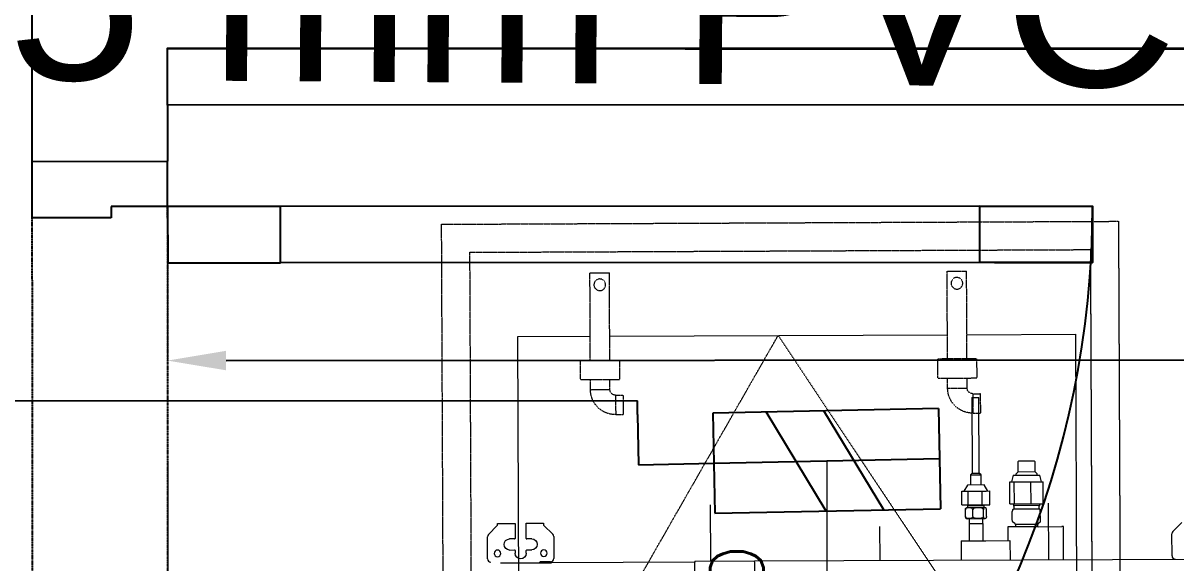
# Model space of a CAD drawing. Extents: x -678889171 to 586587, y -792238163 to 335485.
# Drawn here: x 86662 to 87685, y 28343 to 28822 of the extents above; entities that cross this region are included whole.
import ezdxf
from ezdxf import colors
from ezdxf.entities.mleader import LeaderData, LeaderLine
from ezdxf.math import Vec2, Vec3

# ---------------------------------------------------------------- set-up
doc = ezdxf.new("R2010")
doc.units = 0
doc.header["$MEASUREMENT"] = 0
doc.linetypes.add('HIDDEN', pattern=[0.375, 0.25, -0.125])
doc.linetypes.add('XR-Typ24$0$XR-A-2ND-FLOOR$0$XR-A-TYP-2-3-4-5-6-7-8-9-10$0$XR-A-TYP-2-3-4-6-7-8-9-10$0$HIDDEN', pattern=[0.375, 0.25, -0.125])
doc.layers.get('0').update_dxf_attribs({"color": 8})
doc.layers.get('Defpoints').update_dxf_attribs({"color": 252})
for name, color, linetype in [('1', 8, 'Continuous'), ('E-POW-BLOCK', 4, 'Continuous'), ('E-SWIT-AIR', 6, 'Continuous'), ('E-TEXT', 3, 'Continuous'), ('XR-A-5TH floor-Ceiling$0$A-SITE-PATT', 12, 'Continuous'), ('XR-A-9TH-FLOOR$0$A-ANNO-SYMB', 252, 'Continuous'), ('XR-Typ24$0$2ND-FURN$0$XR-A-TYP-2-3-4-5-6-7-8-9-10$0$XR-A-TYP$0$TYPICAL TYPES$0$XREF_3BR$0$I-FURN', 252, 'Continuous'), ('XR-Typ24$0$XR-A-2ND-FLOOR$0$XR-A-TYP-2-3-4-5-6-7-8-9-10$0$A-WALL', 252, 'Continuous'), ('XR-Typ24$0$XR-A-2ND-FLOOR$0$XR-A-TYP-2-3-4-5-6-7-8-9-10$0$XR-A-TYP-2-3-4-6-7-8-9-10$0$A-DOOR', 252, 'Continuous'), ('XR-Typ24$0$XR-A-2ND-FLOOR$0$XR-A-TYP-2-3-4-5-6-7-8-9-10$0$XR-A-TYP-2-3-4-6-7-8-9-10$0$A-FLOR-OVHD', 252, 'XR-Typ24$0$XR-A-2ND-FLOOR$0$XR-A-TYP-2-3-4-5-6-7-8-9-10$0$XR-A-TYP-2-3-4-6-7-8-9-10$0$HIDDEN')]:
    doc.layers.add(name, color=color, linetype=linetype)
for name, color, linetype, lineweight in [('14- SAD FLEX', 30, 'Continuous', 0), ('2-MH TEXT', 2, 'Continuous', 0), ('Air Outlets', 8, 'Continuous', 0), ('LATS_EQ_IDU', 7, 'Continuous', 0)]:
    doc.layers.add(name, color=color, linetype=linetype, lineweight=lineweight)
doc.styles.add('ROMANS', font='romans.shx')
doc.styles.get("Standard").update_dxf_attribs({"font": 'arial.ttf'})
doc.styles.add('Work$0$E-M.MODUL', font='romans.shx', dxfattribs={"width": 0.8})
doc.dimstyles.new('Work$0$S-DIM', dxfattribs={"dimscale": 500, "dimtxt": 0.2065, "dimasz": 0.104, "dimexe": 0, "dimexo": 0, "dimgap": 0, "dimtad": 0, "dimdec": 0, "dimzin": 0, "dimdsep": 46, "dimtxsty": 'Work$0$E-M.MODUL', "dimcen": 0.25, "dimclrd": 5, "dimclre": 5, "dimclrt": 1, "dimadec": 0, "dimazin": 0, "dimtfac": 1, "dimtdec": 0, "dimtofl": 0, "dimtmove": 0, "dimatfit": 3, "dimfxl": 1, "dimtolj": 1, "dimtzin": 0, "dimlwe": 13, "dimarcsym": 0})

# ---------------------------------------------------------------- blocks, each defined once
blk = doc.blocks.new('*U2788')
at = {"layer": '14- SAD FLEX', "color": 0, "linetype": 'HIDDEN', "ltscale": 0.1}
for p, q in [((0, 0), (0, 600.0841646477638)), ((0, 600.0841646477638), (600.0833275471232, 600.0841646477638)), ((600.0833275471232, 600.0841646477638), (600.0833275471232, 0)), ((25.00347202917328, 25.00350676415837), (25.00347202917328, 575.0806578837801)), ((25.00347202917328, 575.0806578837801), (575.0798555178917, 575.0806578837801)), ((575.0798555178917, 575.0806578837801), (575.0798555178917, 25.00350676415837)), ((100.0188423113432, 497.9218231859413), (100.0188423113432, 533.0120474935538)), ((100.0188423113432, 533.0120474935538), (500.0396741981094, 302.1586737747857)), ((97.98124891385669, 493.8466304255562), (72.03182511980413, 493.8466304255562)), ((72.03182511980413, 493.8466304255562), (72.03182511980413, 397.3981338289013)), ((97.98124881769763, 393.322941068458), (97.98124901007395, 497.9218231859413)), ((102.0564357088879, 497.9218231859413), (97.98124901007395, 497.9218231859413)), ((97.98124891385669, 397.3981338289013), (97.98124891385669, 493.8466308104835)), ((102.0564357088879, 393.322941068458), (102.0564357088879, 497.9218231859413)), ((102.0564357088879, 397.3981338289013), (102.0564356126124, 493.8466308104835)), ((102.0564356126124, 493.8466296558181), (128.0058595028822, 493.8466304255562)), ((128.0058595028822, 493.8466304255562), (128.0058595028822, 397.3981338289013)), ((461.6640898614423, 477.3929597700044), (461.6640898614423, 442.9290411033871)), ((461.6640898614423, 477.3929597700044), (478.9342539886711, 477.3929597700044)), ((452.7255636615446, 468.7580280478433), (461.6640898614423, 468.7580280478433)), ((452.7255636615446, 468.758027662916), (452.7255635653273, 451.4878382303432)), ((478.9342539886711, 468.7580280478433), (556.4645261222031, 468.7580280478433)), ((452.7255635653273, 451.4878382303432), (461.6640898614423, 451.4878393849212)), ((478.9342539886711, 451.4878393849212), (556.4645261222031, 451.4878397698485)), ((430.4547047051601, 446.4871369545435), (430.4547047051601, 439.8211787930195)), ((447.7248693133588, 446.4871369545435), (430.4547047051601, 446.4871369545435)), ((447.7248693133588, 439.8211787930195), (430.4547047051601, 439.8211787930195)), ((447.7248693133588, 446.4871369545435), (447.7248693133588, 439.8211787930195)), ((478.9342539886711, 442.9290411033871), (461.6640898614423, 442.9290411033871)), ((72.03182511980413, 397.3981338289013), (97.98124891385669, 397.3981338289013)), ((102.0564356260584, 393.322941068458), (97.98124881769763, 393.322941068458)), ((100.0188423113723, 220.3619035364391), (100.0188423113432, 393.322941068458)), ((128.0058595028822, 397.3981338289013), (102.0564358049887, 397.3981334439741)), ((500.0396741981094, 302.1586737747857), (99.9999999999709, 38.3633893840306)), ((72.03182511980413, 119.8382137950393), (72.03182511980413, 216.2867103916942)), ((72.03182511980413, 216.2867103916942), (97.98124891385669, 216.2867103916942)), ((97.98124881769763, 220.3619035369775), (97.98124901007395, 115.763021034596)), ((102.0564357088879, 220.3619035369775), (102.0564357088879, 115.763021034596)), ((128.0058595028822, 216.2867103916942), (102.0564358049887, 216.2867103916942)), ((128.0058595028822, 119.8382137950393), (128.0058595028822, 216.2867103916942)), ((461.5999838921416, 160.7362504821358), (461.5999838921416, 126.2771174738446)), ((461.5999838921416, 160.7362504821358), (478.8677498850448, 160.7362504821358)), ((478.8677498850448, 160.7362504821358), (478.8677498850448, 126.2771174738446)), ((452.6626988956414, 152.1025174213428), (461.5999838921416, 152.1025174213428)), ((452.6626988956414, 152.1025170364737), (452.6626987994241, 134.8347261266172)), ((478.8677498850448, 152.1025174213428), (556.387256168091, 152.1025174213428)), ((556.387256168091, 152.1025178062118), (556.3872560718737, 134.8347272810788)), ((452.6626987994241, 134.8347261266172), (461.5999838921416, 134.8347268962098)), ((478.8677498850448, 134.8347268962098), (556.387256168091, 134.8347272810788)), ((430.3949324698478, 129.834718863116), (430.3949324698478, 123.1696863363468)), ((447.6626989437209, 129.834718863116), (430.3949324698478, 129.834718863116)), ((447.6626989437209, 123.1696863363468), (430.3949324698478, 123.1696863363468)), ((447.6626989437209, 129.834718863116), (447.6626989437209, 123.1696863363468)), ((478.8677498850448, 126.2771174738446), (461.5999838921416, 126.2771174738446)), ((97.98124910640763, 119.8382134101994), (72.03182511980413, 119.8382137950393)), ((100.0049543550995, 38.3633893840306), (100.0000006955233, 119.8382133802515)), ((102.0564356126124, 119.8382137950393), (128.0058595028822, 119.8382137950393)), ((574.9999999518623, 25.00003477823338), (25.00000004805042, 25.00003477821883)), ((575.0798555178917, 25.00350676415837), (25.00347202917328, 25.00350676415837)), ((600, 0), (0, 0)), ((600.0833275471232, 0), (0, 0))]:
    blk.add_line(p, q, dxfattribs=at)
at = {"layer": '14- SAD FLEX', "color": 0}
for p, q in [((100.0188423113432, 533.0120474935538), (500.0743940094253, 533.0120478784811)), ((500.0743940094253, 533.0120478784811), (500.0647303540609, 468.7580280478287)), ((478.9342539886711, 477.3929597700044), (478.9342539886711, 442.9290411033871)), ((556.4645261222031, 468.758028432625), (556.4645260259858, 451.4878397698485)), ((500.0621329577989, 451.4878394897823), (500.0171061007131, 152.1025174213719)), ((97.98124881769763, 220.3619035359297), (102.0564357088879, 220.3619035369775)), ((500.0145090651349, 134.8347270012455), (499.9999999999709, 38.36338899919065)), ((102.0564356126124, 115.763021034596), (97.98124891385669, 115.763021034596)), ((99.9999999999709, 38.3633893840306), (499.9999999999709, 38.36338899919065))]:
    blk.add_line(p, q, dxfattribs=at)
at = {"layer": '14- SAD FLEX', "color": 0, "linetype": 'HIDDEN', "ltscale": 0.1, "extrusion": (-1.42399754853411e-13, -1.034918396585503e-17, -1)}
for centre in [(87.04413031798322, 480.1361383043259), (87.04413031798322, 449.8769432400732), (87.04413031798322, 419.2365421492577), (87.04413031798322, 163.8079009805224), (87.04413031798322, 133.5487059163279)]:
    blk.add_ellipse(centre, major_axis=(-0.06903214442768882, 2.914282286183419), ratio=0.9999986121527408, start_param=-1.547113260106945, end_param=4.736072047072639, dxfattribs=at)
at = {"layer": '14- SAD FLEX', "color": 0, "extrusion": (-1.423996162431592e-13, -1.159286019481091e-17, -0.9999999999999999)}
for centre in [(112.9935543045867, 480.1361383043259), (112.9935543045867, 449.8769432400732)]:
    blk.add_ellipse(centre, major_axis=(-0.09644531499280751, 2.913503903163032), ratio=0.9999986437471204, start_param=-1.537705593972815, end_param=4.745479713206769, dxfattribs=at)
at = {"layer": '14- SAD FLEX', "color": 0, "linetype": 'HIDDEN', "ltscale": 0.1, "extrusion": (-1.424000002475513e-13, -7.243162160348683e-19, -1)}
blk.add_ellipse((452.7255636615446, 446.4871369545435), major_axis=(0.007611438425366701, 22.2708894077617), ratio=0.9999985958797056, start_param=4.712047214624809, end_param=6.282843540459943, dxfattribs=at)
at = {"layer": '14- SAD FLEX', "color": 0, "linetype": 'HIDDEN', "ltscale": 0.1, "extrusion": (-1.423997549143763e-13, 4.416304190340832e-18, -1)}
blk.add_ellipse((545.7596911294386, 460.1229339088459), major_axis=(0.2859749141306694, 5.153106055716046), ratio=0.9999985931171109, start_param=4.656950285228202, end_param=10.94013559240779, dxfattribs=at)
at = {"layer": '14- SAD FLEX', "color": 0, "linetype": 'HIDDEN', "ltscale": 0.1, "extrusion": (-1.423999764817295e-13, -2.73921528487805e-18, -1)}
blk.add_ellipse((452.7255636615446, 446.4871369545435), major_axis=(-0.04293327599886879, 5.000516972191451), ratio=0.9999986144440955, start_param=-1.562210782169351, end_param=0.008585568415928169, dxfattribs=at)
at = {"layer": '14- SAD FLEX', "color": 0, "linetype": 'HIDDEN', "ltscale": 0.1, "extrusion": (-1.423996162431592e-13, -1.159286019481091e-17, -0.9999999999999999)}
for centre in [(112.9935543045867, 419.2365421492577), (112.9935543045867, 194.4483020713087), (112.9935543045867, 163.8079009805224), (112.9935543045867, 133.5487059163279)]:
    blk.add_ellipse(centre, major_axis=(-0.09644531499280751, 2.913503903163032), ratio=0.9999986437471204, start_param=-1.537705593972815, end_param=4.745479713206769, dxfattribs=at)
at = {"layer": '14- SAD FLEX', "color": 0, "extrusion": (-1.42399754853411e-13, -1.034918396585503e-17, -1)}
blk.add_ellipse((87.04413031798322, 194.4483020713087), major_axis=(-0.06903214442768882, 2.914282286183419), ratio=0.9999986121527408, start_param=-1.547113260106945, end_param=4.736072047072639, dxfattribs=at)
at = {"layer": '14- SAD FLEX', "color": 0, "linetype": 'HIDDEN', "ltscale": 0.1, "extrusion": (-1.424000002498914e-13, -7.311757154057209e-19, -1)}
blk.add_ellipse((452.6626988956414, 129.834718863116), major_axis=(0.0076103815013283, 22.26779687294046), ratio=0.9999985958797054, start_param=4.712047214624809, end_param=6.282843540459943, dxfattribs=at)
at = {"layer": '14- SAD FLEX', "color": 0, "linetype": 'HIDDEN', "ltscale": 0.1, "extrusion": (-1.423998156000341e-13, 3.322782993294559e-18, -1)}
blk.add_ellipse((545.6839076482865, 143.4686223511671), major_axis=(0.2859352036654175, 5.15239049561321), ratio=0.999998593117111, start_param=4.656950285228202, end_param=10.94013559240779, dxfattribs=at)
at = {"layer": '14- SAD FLEX', "color": 0, "linetype": 'HIDDEN', "ltscale": 0.1, "extrusion": (-1.423998594137635e-13, 7.735024328836069e-18, -1)}
blk.add_ellipse((452.6626988956414, 129.834718863116), major_axis=(0.09086152784630352, 4.999181617208096), ratio=0.9999985367180428, start_param=4.694215727483949, end_param=6.265012001105252, dxfattribs=at)
at = {"layer": '2-MH TEXT', "color": 0, "ltscale": 0.02, "style": 'ROMANS'}
blk.add_text('AD', height=47.40125465813107, dxfattribs=at).set_placement((235.4073977292865, 316.0083215827908))
blk = doc.blocks.new('1PH ISOLATOR')
at = {"color": 4}
blk.add_line((824.3083446043295, 1142.350314505508), (819.3079446043294, 1142.350314505508), dxfattribs=at)
at = {"layer": 'E-SWIT-AIR'}
for p, q in [((824.3083446043295, 1143.461514505508), (819.3079446043294, 1143.461514505508)), ((819.3079446043294, 1141.239114505508), (819.3079446043294, 1143.461514505508)), ((824.3083446043295, 1141.239114505508), (824.3083446043295, 1143.461514505508)), ((825.9751446043294, 1142.350314505508), (824.3083446043295, 1142.350314505508)), ((825.9751446043294, 1141.239114505508), (825.9751446043294, 1142.350314505508)), ((819.3079446043294, 1141.239114505508), (824.3083446043295, 1141.239114505508))]:
    blk.add_line(p, q, dxfattribs=at)
at = {"layer": 'E-SWIT-AIR', "color": 3}
for p, q in [((820.5634367605178, 1143.461514505508), (821.8465399987647, 1141.239114505508)), ((821.8465399987647, 1143.461514505508), (823.1296432370118, 1141.239114505508))]:
    blk.add_line(p, q, dxfattribs=at)
blk = doc.blocks.new('LATS_IDU_MIDDLE_STATIC_M1')
at = {"layer": 'LATS_EQ_IDU', "color": 251, "true_color": 0x636466}
for p, q in [((444.6749470233917, 332.4695720672607), (464.2331591844559, 332.4695723056793)), ((474.1729470491409, 323.7475723028183), (466.3120530843735, 331.6084662675858)), ((440.9509469270706, 320.8975485563278), (440.9509471654892, 275.8234345912933)), ((474.1729470491409, 323.7475723028183), (474.4669470787048, 323.4535721540451)), ((474.4669470787048, 323.4535721540451), (476.0349470376968, 323.4535721540451)), ((476.0349470376968, 323.4535721540451), (476.0349471569061, 307.96957218647)), ((451.9269471168518, 307.96957218647), (449.4769471883774, 307.9695720672607)), ((452.41694688797, 312.8695722818375), (452.41694688797, 308.4595723152161)), ((462.2169470787048, 308.4595721960068), (462.2169470787048, 312.8695722818375)), ((474.1729470491409, 307.9695724248886), (462.7069470882416, 307.9695720672607)), ((476.0349471569061, 307.96957218647), (474.1729470491409, 307.9695724248886)), ((449.4769470691681, 298.1695722341537), (451.9269471168518, 298.169572353363)), ((452.4169472455978, 297.6795723438263), (452.4169472455978, 293.2695722579956)), ((462.2169469594955, 293.269572019577), (462.2169470787048, 297.679572224617)), ((462.7069470882416, 298.1695722341537), (474.1729471683502, 298.1695722341537)), ((474.1729471683502, 298.1695722341537), (476.0349471569061, 298.1695722341537)), ((476.0349471569061, 298.1695722341537), (476.0349470376968, 282.6855722665787)), ((440.9509348869324, 286.4095723628998), (441.2449469566345, 286.4095721244812)), ((441.7349470853806, 276.6095721721649), (441.7349470853806, 285.9195721149445)), ((466.3120530843735, 274.5306782722473), (474.1729471683502, 282.3915723562241)), ((474.4669471979141, 282.6855722665787), (474.1729471683502, 282.3915723562241)), ((476.0349470376968, 282.6855722665787), (474.4669471979141, 282.6855722665787)), ((440.9509471654892, 148.8175722360611), (440.9509469270706, 275.8255723714828)), ((464.2331590652466, 273.669572353363), (444.6749470233917, 273.669572353363)), ((429.3869470357895, 148.8175721168518), (440.9509471654892, 148.8175722360611)), ((441.7349470853806, 148.8175723552704), (440.9509471654892, 148.8175722360611)), ((441.7349472045898, 148.8191646337509), (441.7349470853806, 95.89812350273132)), ((491.7349472045898, 134.8768110275269), (441.7349472045898, 134.8768111467361)), ((440.9509471654892, 95.89757239818573), (429.3869469165802, 95.89757227897644)), ((440.9509471654892, 95.89757239818573), (441.7349469661713, 95.89757239818573)), ((441.7349469661713, 95.89757239818573), (441.7349469661713, -338.0464278459549)), ((441.7349469661713, -15.50144398212433), (471.7349472045898, -15.50144398212433)), ((458.8087277412415, -87.44788587093353), (441.7342184782028, -87.44788587093353)), ((458.8087277412415, -87.44788587093353), (458.8087277412415, -109.3142431974411)), ((480.3687279224396, -91.32297146320343), (486.2487277984619, -91.32297158241272)), ((490.6587277650833, -88.24846947193146), (490.6587278842926, -93.87956213951111)), ((490.6587277650833, -88.24846947193146), (502.9087277650833, -88.24846947193146)), ((502.9087277650833, -88.24846947193146), (502.9087278842926, -91.06401574611664)), ((508.2987278699875, -93.32788574695587), (502.9087277650833, -89.89788579940796)), ((502.9087278842926, -91.06401574611664), (502.908727645874, -93.87956213951111)), ((473.9987276792526, -94.5773857831955), (458.8087277412415, -94.57738590240479)), ((473.9987276792526, -94.5773857831955), (473.9987277984619, -106.7783858776093)), ((478.4087277650833, -94.57738590240479), (473.9987276792526, -94.5773857831955)), ((478.4087277650833, -93.01923036575317), (478.4087278842926, -105.9447394609451)), ((480.368727684021, -97.93771636486053), (486.2487277984619, -97.93771624565125)), ((488.2087275981903, -93.01923036575317), (488.2087278366089, -105.9447395801544)), ((490.1687277555466, -93.3768858909607), (488.2087278366089, -93.3768858909607)), ((490.6587278842926, -92.88688576221466), (490.1687277555466, -93.3768858909607)), ((490.1687277555466, -93.3768858909607), (490.1687277555466, -107.9788857698441)), ((490.6587278842926, -93.87956213951111), (502.908727645874, -93.87956213951111)), ((490.6587278842926, -93.87956213951111), (490.6587278842926, -106.3089785575867)), ((502.908727645874, -93.87956213951111), (502.9087277650833, -100.0942702293396)), ((502.9087277650833, -100.0942702293396), (502.908727645874, -106.3089784383774)), ((508.2987277507782, -108.0278859138489), (508.2987278699875, -93.32788574695587)), ((517.3440783023834, -96.01308572292328), (508.2988773584366, -96.01308596134186)), ((517.3440783023834, -96.01308572292328), (517.3440783023834, -98.88885474205017)), ((518.8973783254623, -97.56638586521149), (517.3440783023834, -96.01308572292328)), ((517.3440783023834, -98.88885474205017), (517.3440781831741, -105.3426859378815)), ((518.8973783254623, -97.56638586521149), (518.8973783254623, -99.48457193374634)), ((585.9440784454346, -97.56638586521149), (518.8973783254623, -97.56638586521149)), ((518.8973783254623, -99.48457193374634), (518.8973783254623, -103.7893857955933)), ((585.9440784454346, -97.56638586521149), (585.9440780878067, -99.48457193374634)), ((585.9440780878067, -99.48457193374634), (585.944078207016, -103.7893859148026)), ((473.9987277984619, -106.7783858776093), (458.8087277412415, -106.7783858776093)), ((458.8087278604507, -109.3144755363464), (458.8087277412415, -130.7186169624329)), ((473.9987277984619, -106.7783858776093), (478.4087277650833, -106.7783858776093)), ((478.4087278842926, -105.9447394609451), (478.408727645874, -108.3365411758423)), ((480.368727684021, -107.2926306724548), (486.2487277984619, -107.2926305532455)), ((480.3687278032303, -110.0328001976013), (486.2487277984619, -110.0328003168106)), ((488.2087278366089, -105.9447395801544), (488.2087277173996, -108.3365414142609)), ((488.2087278366089, -107.9788857698441), (490.1687277555466, -107.9788857698441)), ((490.1687277555466, -107.9788857698441), (490.6587277650833, -108.4688858985901)), ((490.6587278842926, -106.3089785575867), (490.6587278842926, -113.1073021888733)), ((490.6587278842926, -106.3089785575867), (502.908727645874, -106.3089784383774)), ((502.908727645874, -106.3089784383774), (502.9087278842926, -109.70814037323)), ((502.9087278842926, -111.4578857421875), (508.2987277507782, -108.0278859138489)), ((502.9087278842926, -109.70814037323), (502.9087277650833, -113.1073021888733)), ((508.2988772392273, -105.3426859378815), (517.3440781831741, -105.3426859378815)), ((517.3440781831741, -105.3426859378815), (518.8973783254623, -103.7893857955933)), ((518.8973783254623, -103.7893857955933), (585.944078207016, -103.7893859148026)), ((490.6587278842926, -113.1073021888733), (502.9087277650833, -113.1073021888733)), ((458.8087277412415, -130.7186169624329), (441.7342184782028, -130.7186168432236)), ((470.9781469106674, -128.9504454135895), (458.8083845376968, -128.9504455327988)), ((470.978147149086, -155.9231058359146), (470.9781469106674, -128.9504454135895)), ((491.3621470928192, -130.854297876358), (491.3621470928192, -134.8081958293915)), ((491.3621470928192, -130.854297876358), (510.9621471166611, -130.854297876358)), ((510.9621471166611, -130.854297876358), (510.9621471166611, -132.8312467336655)), ((516.8421469926834, -133.8504456281662), (510.9621472358704, -132.3804454803467)), ((510.9621471166611, -132.8312467336655), (510.9621471166611, -134.8081957101822)), ((473.0023432970047, -135.8104455471039), (470.978147149086, -135.8104455471039)), ((474.9302451610565, -134.2037078142166), (473.0023432970047, -135.8104455471039)), ((473.0023432970047, -155.4104455709457), (473.0023432970047, -135.8104455471039)), ((474.9302452802658, -134.3529072999954), (474.9302451610565, -134.2037078142166)), ((476.8581471443176, -132.873950958252), (484.6981470584869, -132.8739510774612)), ((486.6581470966339, -156.5444340705872), (486.6581469774246, -134.4384455680847)), ((489.2061469554901, -134.4384454488754), (486.6581469774246, -134.4384455680847)), ((489.6961472034454, -133.9484454393387), (489.2061469554901, -134.4384454488754)), ((489.6961470842361, -157.0242298841476), (489.6961472034454, -133.9484454393387)), ((491.3621701002121, -133.948445558548), (489.6961472034454, -133.9484454393387)), ((491.3621470928192, -134.8081958293915), (510.9621471166611, -134.8081957101822)), ((491.3621470928192, -134.8081958293915), (491.3621470928192, -149.5643433332443)), ((510.9621471166611, -134.8081957101822), (510.9621471166611, -142.1862696409225)), ((510.9621471166611, -142.1862696409225), (510.9621471166611, -149.5643433332443)), ((516.8421471118927, -133.8504456281662), (516.8421471118927, -153.9260210990906)), ((517.8221471309662, -136.1044453382492), (516.8421471118927, -136.1044454574585)), ((519.6351470947266, -137.9174455404282), (517.8221471309662, -136.1044453382492)), ((519.6351470947266, -153.3034454584122), (519.6351470947266, -137.9174455404282)), ((528.5531470775604, -137.9174454212189), (519.6351470947266, -137.9174455404282)), ((529.4351470470428, -138.7994455099106), (528.5531470775604, -137.9174454212189)), ((529.4351470470428, -138.7994455099106), (529.4351470470428, -152.4214454889297)), ((491.3621470928192, -149.5643433332443), (491.3621469736099, -160.3665932416916)), ((491.3621470928192, -149.5643433332443), (510.9621471166611, -149.5643433332443)), ((510.9621471166611, -149.5643433332443), (510.9621472358704, -154.9654681682587)), ((517.8221470117569, -155.1164454221725), (519.6351470947266, -153.3034454584122)), ((519.6351470947266, -153.3034454584122), (528.5531470775604, -153.3034453392029)), ((528.5531470775604, -153.3034453392029), (529.4351470470428, -152.4214454889297)), ((470.978147149086, -155.4104455709457), (473.0023432970047, -155.4104455709457)), ((470.978147149086, -155.9231058359146), (470.9781469106674, -176.7938544750214)), ((473.0023432970047, -155.4104455709457), (474.9302450418472, -157.0171831846237)), ((486.4762593507767, -157.4884911775589), (475.0813266038895, -157.4912713766098)), ((486.6581470966339, -156.7824453115463), (489.2061471939087, -156.7824455499649)), ((489.2061471939087, -156.7824455499649), (489.2061471939087, -156.5446592569351)), ((489.2061471939087, -156.7824455499649), (489.6961469650269, -157.2724455595016)), ((489.6961469650269, -157.2724455595016), (489.6961470842361, -157.0242298841476)), ((489.6961469650269, -157.2724455595016), (491.3621701002121, -157.2724453210831)), ((491.3621469736099, -160.3665932416916), (510.9621469974518, -160.3665931224823)), ((510.9621472358704, -154.9654681682587), (510.9621469974518, -160.3665931224823)), ((510.9621469974518, -158.8404453992844), (516.8421469926834, -157.3704456090927)), ((516.8421471118927, -153.9260210990906), (516.8421469926834, -157.3704456090927)), ((516.842147231102, -155.1164454221725), (517.8221470117569, -155.1164454221725)), ((441.7349472045898, -165.1231888532639), (491.7349472045898, -165.1231887340546)), ((441.9300283193588, -178.179783821106), (470.9781469106674, -178.1797837018967)), ((470.9781469106674, -178.1797837018967), (470.9781469106674, -176.7938544750214)), ((444.674947142601, -274.3464279174805), (464.2331591844559, -274.3464277982712)), ((474.1729470491409, -283.0684279203415), (466.3120532035828, -275.2075338363647))]:
    blk.add_line(p, q, dxfattribs=at)
at = {"layer": 'LATS_EQ_IDU', "color": 251, "true_color": 0x636466, "extrusion": (0, -3.155443620884047e-30, -1)}
for centre in [(-449.4769470691681, 323.6495721340179), (-449.4769470691681, 282.4895720481873)]:
    blk.add_circle(centre, 2.94, dxfattribs=at)
at = {"layer": 'LATS_EQ_IDU', "color": 251, "true_color": 0x636466}
for centre, radius, start, end in [((444.6749472618103, 329.5295721292496), 2.94, 90, 180), ((464.2331591844559, 329.5295723676682), 2.94, 45.00000482967316, 90), ((451.9269472360611, 308.4595723152161), 0.49, 270, 0), ((462.7069470882416, 308.4595721960068), 0.49, 180, 270), ((451.9269469976425, 297.679572224617), 0.49, 0, 90), ((462.7069470882416, 297.679572224617), 0.49, 90, 180), ((444.6749470233917, 276.6095721721649), 2.94, 180, 270), ((464.2331593036652, 276.6095721721649), 2.94, 270, 315.0000048296731), ((480.3687278032303, -93.01923036575317), 1.960000000000001, 146.8631737954526, 180), ((486.2487277984619, -93.01923036575317), 1.960000000000001, 0, 33.26453116642362), ((480.3687278032303, -108.3365412950516), 1.960000000000001, 180, 213.2645311664236), ((486.2487277984619, -108.3365412950516), 1.960000000000001, 326.8631737954526, 0), ((476.8581471443176, -134.5569704771042), 1.96, 155.121259885407, 169.6165011959351), ((484.6981469392776, -134.5569703578949), 1.96, 17.55199393903895, 24.96836071684009), ((484.6981469392776, -134.5569703578949), 1.96, 0, 7.024745680943264), ((476.8581471443176, -156.6639206409454), 1.96, 190.3834988040649, 204.9683607168401), ((484.6981470584869, -156.6639205217361), 1.96, 335.121259885407, 0), ((444.6749470233917, -277.2864277362823), 2.94, 90, 180), ((464.2331591844559, -277.2864278554916), 2.94, 45.00000482967316, 90)]:
    blk.add_arc(centre, radius, start, end, dxfattribs=at)
at = {"layer": 'LATS_EQ_IDU', "color": 251, "true_color": 0x636466, "extrusion": (0, -3.155443620884047e-30, -1)}
for centre, radius, start, end in [((-457.3169471025467, 312.8695721626282), 4.899999999999998, 0, 180), ((-449.4769469499588, 303.0695720911026), 4.900000000000001, 270, 90), ((-441.2449470758438, 285.9195722341537), 0.49, 90, 180), ((-457.3169471025467, 293.2695722579956), 4.899999999999999, 180, 0)]:
    blk.add_arc(centre, radius, start, end, dxfattribs=at)
at = {"layer": 'LATS_EQ_IDU', "color": 251, "true_color": 0x636466}
for points, knots in [([(480.368727684021, -97.93771636486053), (479.9021801948547, -97.93771624565125), (479.4970287084579, -97.69423472881317), (479.0009543895721, -97.15237820148468), (478.8572318553925, -96.8413393497467), (478.5599635839462, -95.90439009666443), (478.526599407196, -95.25503647327423), (478.527991771698, -93.98201704025269), (478.5613181591034, -93.3454921245575), (478.8612052202225, -92.41016983985901), (479.0024013519287, -92.10526621341705), (479.5021748542786, -91.56231415271759), (479.9041244983673, -91.32297158241272), (480.3687279224396, -91.32297146320343)], [0, 0, 0, 0, 0.1250000000000001, 0.1250000000000001, 0.2500000000000001, 0.2500000000000001, 0.5000000000000001, 0.5000000000000001, 0.7500000000000001, 0.7500000000000001, 0.8750000000000001, 0.8750000000000001, 1, 1, 1, 1]), ([(480.3687279224396, -91.32297146320343), (479.8937567472458, -91.32297146320343), (479.4963173866272, -91.42389690876007), (478.9988573789597, -91.64950847625732), (478.8557435274124, -91.77875673770905), (478.7382215261459, -91.93260180950165), (478.7206122875214, -91.95775067806244), (478.7044305801392, -91.98296332359314)], [0, 0, 0, 0, 0.4556333372594951, 0.4556333372594951, 0.9112666745189901, 0.9112666745189901, 1, 1, 1, 1]), ([(486.2487277984619, -91.32297158241272), (486.7236989736557, -91.32297146320343), (487.1211380958557, -91.42389702796936), (487.6185981035233, -91.64950847625732), (487.7617120742798, -91.77875673770905), (487.8791724443436, -91.93252098560333), (487.8967301845551, -91.95758891105652), (487.9128687381744, -91.98272001743317)], [0, 0, 0, 0, 0.4557634128856625, 0.4557634128856625, 0.911526825771325, 0.911526825771325, 1, 1, 1, 1]), ([(486.2487277984619, -97.93771624565125), (486.7152752876282, -97.93771636486053), (487.120426774025, -97.69423460960388), (487.6165010929108, -97.15237820148468), (487.760223865509, -96.84133923053741), (488.057492017746, -95.90439009666443), (488.0908561944962, -95.25503635406494), (488.0894639492035, -93.98201704025269), (488.0561375617981, -93.3454920053482), (487.7562503814697, -92.41016972064972), (487.6150541305542, -92.10526621341705), (487.1152807474136, -91.5623140335083), (486.7133309841156, -91.32297146320343), (486.2487277984619, -91.32297158241272)], [0, 0, 0, 0, 0.125, 0.125, 0.2500000000000001, 0.2500000000000001, 0.5000000000000001, 0.5000000000000001, 0.7500000000000002, 0.7500000000000002, 0.8750000000000002, 0.8750000000000002, 1, 1, 1, 1]), ([(480.368727684021, -107.2926306724548), (479.8937567472458, -107.2926306724548), (479.4963175058365, -106.9480721950531), (478.9988573789597, -106.1778362989426), (478.8557435274124, -105.7365837097168), (478.5606470108032, -104.41774725914), (478.5270892381668, -103.5127304792404), (478.5274900197983, -101.7080167531967), (478.5607886314392, -100.8019596338272), (478.8606879711151, -99.47679531574249), (479.004976272583, -99.03950989246368), (479.5015633106232, -98.27776110172272), (479.8976285457611, -97.93771624565125), (480.368727684021, -97.93771636486053)], [0, 0, 0, 0, 0.125, 0.125, 0.25, 0.25, 0.5, 0.5, 0.75, 0.75, 0.875, 0.875, 1, 1, 1, 1]), ([(486.2487277984619, -107.2926305532455), (486.7236987352371, -107.2926306724548), (487.1211379766464, -106.9480719566345), (487.6185981035233, -106.1778361797333), (487.7617121934891, -105.7365837097168), (488.056808590889, -104.41774725914), (488.0903663635254, -103.5127303600311), (488.0899654626846, -101.7080166339874), (488.0566668510437, -100.8019595146179), (487.7567676305771, -99.4767951965332), (487.6124792098999, -99.0395097732544), (487.1158924102783, -98.27776110172272), (486.7198268175125, -97.93771612644196), (486.2487277984619, -97.93771624565125)], [0, 0, 0, 0, 0.125, 0.125, 0.25, 0.25, 0.5, 0.5, 0.75, 0.75, 0.875, 0.875, 1, 1, 1, 1]), ([(480.3687278032303, -110.0328001976013), (479.8937568664551, -110.0328001976013), (479.4963175058365, -109.9318747520447), (478.9988574981689, -109.7062629461288), (478.8557434082031, -109.5770149230957), (478.5606467723846, -109.1907114982605), (478.5270892381668, -108.9256209135056), (478.5274900197983, -108.3969980478287), (478.5607885122299, -108.1316030025482), (478.8606880903244, -107.7434456348419), (479.0049763917923, -107.6153594255447), (479.5015631914139, -107.3922339677811), (479.8976287841797, -107.2926304340363), (480.368727684021, -107.2926306724548)], [0, 0, 0, 0, 0.1249999999999999, 0.1249999999999999, 0.2499999999999999, 0.2499999999999999, 0.4999999999999998, 0.4999999999999998, 0.7499999999999998, 0.7499999999999998, 0.8749999999999998, 0.8749999999999998, 1, 1, 1, 1]), ([(486.2487277984619, -110.0328003168106), (486.7236988544464, -110.0328003168106), (487.1211380958557, -109.9318747520447), (487.6185982227325, -109.7062631845474), (487.7617120742798, -109.5770149230957), (488.0568087100983, -109.1907112598419), (488.0903663635254, -108.9256207942963), (488.0899655818939, -108.3969980478287), (488.056666970253, -108.1316028833389), (487.7567675113678, -107.7434457540512), (487.6124793291092, -107.615359544754), (487.1158924102783, -107.3922337293625), (486.7198268175125, -107.2926306724548), (486.2487277984619, -107.2926305532455)], [0, 0, 0, 0, 0.1250000000000001, 0.1250000000000001, 0.2500000000000001, 0.2500000000000001, 0.5000000000000002, 0.5000000000000002, 0.7500000000000002, 0.7500000000000002, 0.8750000000000001, 0.8750000000000001, 1, 1, 1, 1]), ([(474.9302452802658, -134.3529072999954), (474.9563021659851, -134.0658414363861), (475.0039657354355, -133.7776155471802), (475.3348715305328, -133.3584697246552), (475.4891754388809, -133.2207345962524), (475.9959628582001, -132.9811146259308), (476.3903086185455, -132.8739511966705), (476.8581471443176, -132.873950958252)], [0, 0, 0, 0, 0.5, 0.5, 0.75, 0.75, 1, 1, 1, 1]), ([(486.4832788705826, -133.7476513385773), (486.4017133712769, -133.5669677257538), (486.2760311365128, -133.3865669965744), (485.7689216136932, -133.0489904880524), (485.3144789934158, -132.8739510774612), (484.6981470584869, -132.8739510774612)], [0, 0, 0, 0, 0.491287708238128, 0.491287708238128, 1, 1, 1, 1])]:
    blk.add_open_spline(points, degree=3, knots=knots, dxfattribs=at)
at = {"layer": 'Air Outlets', "color": 251, "true_color": 0x636466, "extrusion": (2.559958938710841e-11, 7.891473315459956e-07, 0.9999999999996888), "rotation": 4.624811842361033e-08}
blk.add_blockref('*U2788', (141.6516206264987, -228.1797817113933, -1.918193416938081), dxfattribs=at)
at = {"layer": 'E-POW-BLOCK', "xscale": 40.04552503335542, "yscale": 40.04552503335542, "zscale": 40.04552503335542, "rotation": 90.90578391495268}
blk.add_blockref('1PH ISOLATOR', (46790.79846987574, -32151.06709912791, -1.918360447888481), dxfattribs=at)
blk = doc.blocks.new('XR-A-Ceiling-Typ24-7to11th')
at = {"layer": 'LATS_EQ_IDU', "color": 0, "extrusion": (2.611058258957326e-09, -1.866763061155353e-08, 1), "rotation": 90.25172245858096}
blk.add_blockref('LATS_IDU_MIDDLE_STATIC_M1', (90209.07876574993, 14381.38780713079, -0.001174278385446257), dxfattribs=at)
blk = doc.blocks.new('*D2927')
at = {"layer": '1', "color": 5, "lineweight": 13, "transparency": 16777216}
for p, q in [((86790.2306266167, 28799.37190374376), (86790.47964611635, 28522.52096231133)), ((89140.22967598509, 28801.48566064279), (89140.47869548474, 28524.63471921036))]:
    blk.add_line(p, q, dxfattribs=at)
at = {"layer": '1', "color": 5, "lineweight": -2, "transparency": 16777216}
for p, q in [((86842.4796250811, 28522.56773480442), (87819.94589633896, 28523.44693774494)), ((89088.47871652, 28524.58794671727), (88111.01244526214, 28523.70874377675))]:
    blk.add_line(p, q, dxfattribs=at)
at = {"layer": '1', "color": 5, "transparency": 16777216}
for points in [[(86842.47182966559, 28531.23439796521), (86842.48742049662, 28513.90107164363), (86790.47964611635, 28522.52096231133)], [(89088.47092110448, 28533.25460987807), (89088.48651193551, 28515.92128355648), (89140.47869548474, 28524.63471921036)]]:
    blk.add_solid(points, dxfattribs=at)
at = {"layer": 'Defpoints', "color": 0, "transparency": 16777216}
for p in [(86790.2306266167, 28799.37190374376), (89140.22967598509, 28801.48566064279), (86790.47964611635, 28522.52096231133)]:
    blk.add_point(p, dxfattribs=at)
at = {"layer": '1', "color": 1, "transparency": 16777216, "insert": (87965.47917080055, 28523.57784076084), "char_height": 103.25, "attachment_point": 5, "rotation": 0.05153590023888899, "style": 'Work$0$E-M.MODUL'}
blk.add_mtext('\\A1;2350', dxfattribs=at)
blk = doc.blocks.new('*D2973')
at = {"layer": '1', "color": 5, "lineweight": 13, "transparency": 16777216}
for p, q in [((86790.71379063616, 28433.30505900589), (86790.87577538876, 27992.13388429631)), ((87374.9202790738, 28433.51956201272), (87375.0822638264, 27992.34838730313))]:
    blk.add_line(p, q, dxfattribs=at)
at = {"layer": '1', "color": 5, "lineweight": -2, "transparency": 16777216}
for p, q in [((86842.8757718836, 27992.15297712705), (86997.99678155608, 27992.2099328844)), ((87323.08226733156, 27992.32929447239), (87214.33010030708, 27992.28936395589))]:
    blk.add_line(p, q, dxfattribs=at)
at = {"layer": '1', "color": 5, "transparency": 16777216}
for points in [[(86842.87258974514, 28000.81964320952), (86842.87895402206, 27983.48631104457), (86790.87577538876, 27992.13388429631)], [(87323.0790851931, 28000.99596055486), (87323.08544947002, 27983.66262838991), (87375.0822638264, 27992.34838730313)]]:
    blk.add_solid(points, dxfattribs=at)
at = {"layer": 'Defpoints', "color": 0, "transparency": 16777216}
for p in [(86790.71379063616, 28433.30505900589, 0.0001048589613219519), (87374.9202790738, 28433.51956201272, -1.919491817080375), (86790.87577538876, 27992.13388429631)]:
    blk.add_point(p, dxfattribs=at)
at = {"layer": '1', "color": 1, "transparency": 16777216, "insert": (87106.16344093159, 27992.24964842014), "char_height": 103.25, "attachment_point": 5, "rotation": 0.021037281637661547, "style": 'Work$0$E-M.MODUL'}
blk.add_mtext('\\A1;584', dxfattribs=at)
blk = doc.blocks.new('*U1060')
for p, q in [((39.99999999999545, 819.9999999996726), (39.99999999998647, 199.9999999998977)), ((89.99999999997726, 819.9999999996726), (89.99999999996828, 199.9999999998977)), ((0, -20), (4.547473508864641e-12, 99.99999999993177)), ((39.99999999999091, 99.9999999999318), (4.547473508864641e-12, 99.99999999993177)), ((39.99999999999091, 99.9999999999318), (39.99999999999102, 49.9999999999477)), ((859.9999999996908, 99.99999999993177), (859.9999999996908, 49.99999999994769)), ((859.9999999996908, 99.99999999993177), (899.9999999996771, 99.9999999999318)), ((899.9999999996726, -20), (899.9999999996771, 99.9999999999318)), ((39.99999999999102, 49.9999999999477), (49.99999999999102, 49.9999999999477)), ((49.99999999999102, 49.9999999999477), (49.99999999999091, -20)), ((859.9999999996908, 49.99999999994769), (849.9999999996953, 49.9999999999477)), ((849.9999999996953, 49.9999999999477), (849.9999999996862, -20)), ((49.99999999999091, -20), (0, -20)), ((849.9999999996862, -20), (899.9999999996726, -20))]:
    blk.add_line(p, q)
for points in [[(89.99999999996817, 819.9999999996726), (39.99999999998636, 819.9999999996726), (39.99999999998636, 919.9999999996362), (89.99999999996817, 919.9999999996362), (89.99999999996817, 832.9999999996653), (89.99999999996817, 919.9999999996362)], [(89.99999999996828, 199.9999999998977), (39.99999999998647, 199.9999999998977), (39.99999999998636, 99.9999999999318), (89.99999999996817, 99.9999999999318), (89.99999999996817, 186.9999999999004)]]:
    blk.add_lwpolyline(points, close=True)
blk.add_arc((39.99999999998636, 99.9999999999318), 819.9999999997044, 7.016709298534877e-15, 90)
at = {"layer": 'XR-Typ24$0$XR-A-2ND-FLOOR$0$XR-A-TYP-2-3-4-5-6-7-8-9-10$0$XR-A-TYP-2-3-4-6-7-8-9-10$0$A-FLOR-OVHD'}
for p, q in [((859.9999999996908, 99.99999999993177), (39.99999999998636, 99.9999999999318)), ((849.9999999996953, -20), (49.99999999999091, -20))]:
    blk.add_line(p, q, dxfattribs=at)
blk = doc.blocks.new('XR-Typ24')
at = {"layer": 'XR-Typ24$0$2ND-FURN$0$XR-A-TYP-2-3-4-5-6-7-8-9-10$0$XR-A-TYP$0$TYPICAL TYPES$0$XREF_3BR$0$I-FURN', "elevation": 0.000104864917187014}
blk.add_lwpolyline([(90939.4138318003, 15227.75113459749), (90939.39547319314, 15277.75113117407), (89590.665275666, 15277.25591813447), (89590.68363439238, 15227.25592143869)], close=True, dxfattribs=at)
at = {"layer": 'XR-Typ24$0$XR-A-2ND-FLOOR$0$XR-A-TYP-2-3-4-5-6-7-8-9-10$0$A-WALL'}
for p, q in [((89471.07843166387, 15177.21216409173), (89470.93516888816, 15497.2118102681)), ((89590.665275666, 15277.25591813447), (93288.42420075329, 15275.1771078803, 0.0005952909601068604)), ((89591.07842385297, 15177.25622465357), (89591.03365429844, 15277.25605345832)), ((89471.05075579729, 15177.2121540114), (89591.07842385297, 15177.25622465357))]:
    blk.add_line(p, q, dxfattribs=at)
at = {"layer": 'XR-Typ24$0$XR-A-2ND-FLOOR$0$XR-A-TYP-2-3-4-5-6-7-8-9-10$0$XR-A-TYP-2-3-4-6-7-8-9-10$0$A-DOOR', "extrusion": (-8.218555496019938e-15, 2.238352514869863e-11, -1), "xscale": -1, "zscale": -1, "rotation": 89.97896271836792}
blk.add_blockref('*U1060', (-89491.05075459483, 15177.2194972397, -0.0001045259329999501), dxfattribs=at)
blk.add_blockref('*U1060', (-89491.05075459483, 15177.2194972397, -0.0001045259329999501), dxfattribs=at)

msp = doc.modelspace()

# ---------------------------------------------------------------- block references
at = {"layer": 'XR-A-9TH-FLOOR$0$A-ANNO-SYMB'}
msp.add_blockref('XR-Typ24', (-2800.434649049275, 13522.11598560929), dxfattribs=at)

# ---------------------------------------------------------------- next in the draw order: linework, layer by layer
at = {"color": 240, "true_color": 0xed1f24}
for p, q in [((86400.0987482155, 28487.33875170608, 0.0001878082500742851), (87207.19263226769, 28486.94238455871, -1.423816166680922)), ((87207.18571505768, 28474.63814702815, -1.9194906115291), (87207.19263226775, 28486.94238455872, -1.423816166680626))]:
    msp.add_line(p, q, dxfattribs=at)

# ---------------------------------------------------------------- next in the draw order: block references
at = {"layer": 'XR-A-5TH floor-Ceiling$0$A-SITE-PATT', "color": 4}
msp.add_blockref('XR-A-Ceiling-Typ24-7to11th', (-2800.434648258932, 13522.02358364844), dxfattribs=at)

# ---------------------------------------------------------------- next in the draw order: dimensions: what is measured, and where the dimension line sits
at = {"layer": '1', "color": 3}
dim = msp.add_aligned_dim(p1=(89140.22967598509, 28801.48566064279), p2=(86790.23062661671, 28799.37190374376), distance=276.8510534253634, dimstyle='Work$0$S-DIM', dxfattribs=at)
dim.commit()
dim.dimension.update_dxf_attribs({"geometry": '*D2927', "text_midpoint": (87965.47917080055, 28523.57784076084)})
at = {"layer": '1', "color": 4}
dim = msp.add_linear_dim(base=(86790.87577538876, 27992.13388429631), p1=(87374.92027907379, 28433.51956201272, -1.919491817080375), p2=(86790.71379063613, 28433.30505900589, 0.0001048589613219519), angle=180.021037281638, dimstyle='Work$0$S-DIM', dxfattribs=at)
dim.commit()
dim.dimension.update_dxf_attribs({"geometry": '*D2973', "text_midpoint": (87106.16344093159, 27992.24964842014), "dimtype": 161})

# ---------------------------------------------------------------- next in the draw order: leaders
at = {"layer": 'E-TEXT', "color": 30}
ml = msp.add_multileader_mtext('Standard', dxfattribs=at)
ml.set_content('\\C30;CT1{\\fArial|b0|i0|c178|p34;5}/DP-T-8 {\\A1;3(1x3)mm\\H0.7x;\\S2^ ;\\H1.42857x; \\P∅ 25 mm PVC CONDUIT}', color=3)
ml.set_leader_properties(color=30)
ml.build(insert=Vec2(0, 0))
ml.multileader.update_dxf_attribs({"text_right_attachment_type": 6, "dogleg_length": 0.2763936738358556, "arrow_head_size": 153.5520410199195, "scale": 2})
ctx = ml.context
ctx.base_point, ctx.scale, ctx.char_height, ctx.arrow_head_size, ctx.landing_gap_size, ctx.plane_origin, ctx.plane_x_axis, ctx.plane_y_axis = Vec3(83669.94752024028, 25229.53972242085, -1.301467495540688e-05), 2, 153.5520410199195, 153.5520410199195, 3.071040820398391, Vec3(72466.2112091032, 31572.8525335079, 3.451332349495264e-05), Vec3(0.7079538503740199, 0.7062586960460026, 3.477911888746864e-09), Vec3(-0.7062586960460026, 0.7079538503740199, 4.799668914001097e-09)
ctx.right_attachment = 6
notes = []
notes.append((ctx, [(0, (1, 1, 0), (83669.55617230907, 25229.14931154949, -1.301659750109529e-05), (0.7079538503740199, 0.7062586960460026, 3.477911888746864e-09), 0.5527873476717118, [(1, [(81858.86695295261, 26957.53063017823, -1.218614226690966e-06)], 0, [])])]))
ctx.mtext.insert, ctx.mtext.text_direction, ctx.mtext.rotation, ctx.mtext.width, ctx.mtext.defined_height, ctx.mtext.flow_direction, ctx.mtext.extrusion = Vec3(83615.71568066369, 25288.25005150232, -1.262066421171121e-05), Vec3(0.7079538503740199, 0.7062586960460026, 3.477911888746863e-09), 0.7841995079899166, 3748.683909881383, 216.9691545207393, 5, Vec3(9.276067957549787e-10, -5.854249603696769e-09, 1)
ml = msp.add_multileader_mtext('Standard', dxfattribs=at)
ml.set_content('\\C30;CT1{\\fArial|b0|i0|c178|p34;7}/DP-T-8 {\\A1;3(1x3)mm\\H0.7x;\\S2^ ;\\H1.42857x; \\P∅ 25 mm PVC CONDUIT}', color=3)
ml.set_leader_properties(color=30)
ml.build(insert=Vec2(0, 0))
ml.multileader.update_dxf_attribs({"text_right_attachment_type": 6, "dogleg_length": 0.2763936738358556, "arrow_head_size": 153.5520410199195, "scale": 2})
ctx = ml.context
ctx.base_point, ctx.scale, ctx.char_height, ctx.arrow_head_size, ctx.landing_gap_size, ctx.plane_origin, ctx.plane_x_axis, ctx.plane_y_axis = Vec3(86303.25911373613, 29208.56923571877), 2, 153.5520410199195, 153.5520410199195, 3.071040820398391, Vec3(82809.62879418282, 38889.98786171283, 3.397414773374764e-05), Vec3(0.999976866597217, -0.00680193137365684, 3.477911888746864e-09), Vec3(0.006801931373656824, 0.999976866597217, 4.799668914001097e-09)
ctx.right_attachment = 6
notes.append((ctx, [(0, (1, 1, 0), (86302.70633917631, 29208.57299574037), (0.9999768665972169, -0.00680193137365681, 3.477911888746864e-09), 0.5527873476717114, [(1, [(86298.55430755773, 30458.57445206158, 5.954346768952167e-06)], 0, [])])]))
ctx.mtext.insert, ctx.mtext.text_direction, ctx.mtext.rotation, ctx.mtext.width, ctx.mtext.defined_height, ctx.mtext.flow_direction, ctx.mtext.extrusion = Vec3(86306.87332596429, 29288.41241097305, 3.949720165398823e-07), Vec3(0.999976866597217, -0.006801931373656839, 3.477911888746863e-09), 6.276383323354838, 3689.840183907986, 503.608197250026, 5, Vec3(-3.510478451379605e-09, -4.775901363335934e-09, 1)
ml = msp.add_multileader_mtext('Standard', dxfattribs=at)
ml.set_content('\\C30;CT9/DP-T-8 {\\A1;3(1x3)mm\\H0.7x;\\S2^ ;\\H1.42857x; \\P∅ 25 mm PVC CONDUIT}', color=3)
ml.set_leader_properties(color=30)
ml.build(insert=Vec2(0, 0))
ml.multileader.update_dxf_attribs({"text_right_attachment_type": 6, "dogleg_length": 0.2763936738358556, "arrow_head_size": 153.5520410199195, "scale": 2})
ctx = ml.context
ctx.base_point, ctx.scale, ctx.char_height, ctx.arrow_head_size, ctx.landing_gap_size, ctx.plane_origin, ctx.plane_x_axis, ctx.plane_y_axis = Vec3(83858.95895829951, 28339.90918448936), 2, 153.5520410199195, 153.5520410199195, 3.071040820398391, Vec3(80365.3286387462, 38021.32781048342, 3.397414773374764e-05), Vec3(0.999976866597217, -0.00680193137365684, 3.477911888746864e-09), Vec3(0.006801931373656824, 0.999976866597217, 4.799668914001097e-09)
ctx.right_attachment = 6
notes.append((ctx, [(0, (1, 1, 0), (83858.40618373969, 28339.91294451096), (0.9999768665972169, -0.00680193137365681, 3.477911888746864e-09), 0.5527873476717114, [(1, [(83593.66390132139, 28101.39691514443, -2.069462380356239e-06)], 0, [])])]))
ctx.mtext.insert, ctx.mtext.text_direction, ctx.mtext.rotation, ctx.mtext.width, ctx.mtext.defined_height, ctx.mtext.flow_direction, ctx.mtext.extrusion = Vec3(83862.57317052767, 28419.75235974364, 3.949720165398823e-07), Vec3(0.999976866597217, -0.006801931373656839, 3.477911888746863e-09), 6.276383323354838, 3689.840183907986, 503.608197250026, 5, Vec3(-3.510478451379605e-09, -4.775901363335934e-09, 1)
for ctx, leaders in notes:
    for number, flags, end, landing, length, lines in leaders:
        leader = LeaderData()
        leader.index, (leader.has_last_leader_line, leader.has_dogleg_vector, leader.attachment_direction) = number, flags
        leader.last_leader_point, leader.dogleg_vector, leader.dogleg_length = Vec3(end), Vec3(landing), length
        for number, points, colour, breaks in lines:
            line = LeaderLine()
            line.index, line.vertices, line.color, line.breaks = number, Vec3.list(points), colors.encode_raw_color(colour), breaks
            leader.lines.append(line)
        ctx.leaders.append(leader)

doc.saveas('drawing.dxf')
